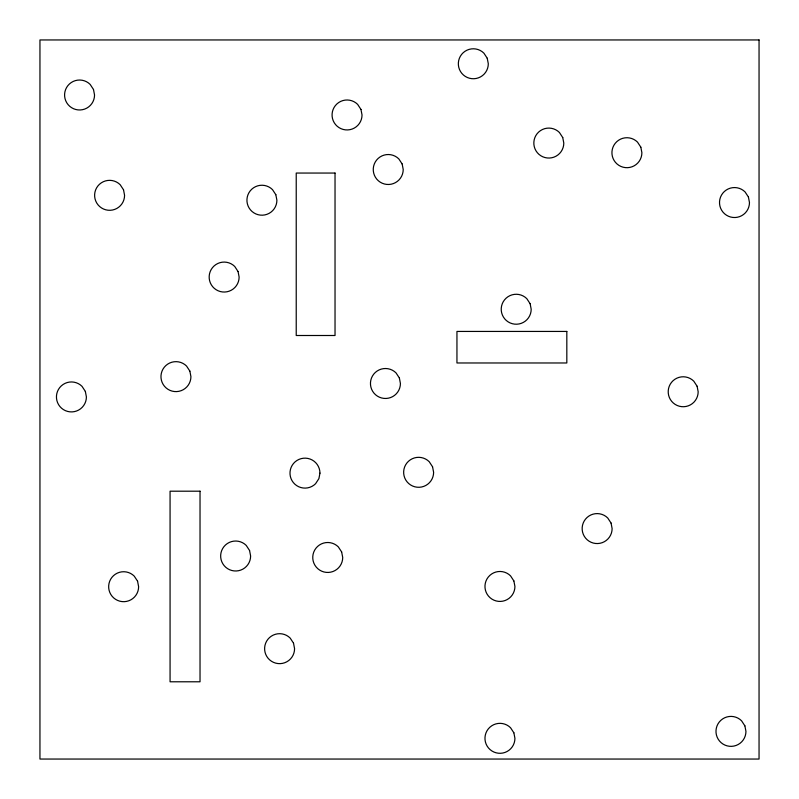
<?xml version="1.0" encoding="UTF-8"?>
<svg xmlns="http://www.w3.org/2000/svg" width="799" height="799" viewBox="0 0 799 799"><rect width="100%" height="100%" fill="white"/><g stroke="black" fill="none" stroke-linecap="round" stroke-linejoin="round"><path stroke-width="1.2" d="M319.95 473.128L318.901 478.641L315.565 483.725A14.981 14.981 0 0 1 291.995 480.618A14.981 14.981 0 0 1 301.093 458.656A14.981 14.981 0 0 1 319.95 473.128M759.05 39.95L39.95 39.95L39.95 759.05L759.05 759.05L759.05 39.95M335.031 173.053L296.229 173.053L296.229 335.5L335.031 335.5L335.031 173.053M566.821 331.435L456.948 331.435L456.948 362.976L566.821 362.976L566.821 331.435M200.03 491.195L170.067 491.195L170.067 681.787L200.03 681.787L200.03 491.195M748.423 197.033L745.087 191.95A14.981 14.981 0 0 0 721.517 195.056A14.981 14.981 0 0 0 730.616 217.018A14.981 14.981 0 0 0 749.472 202.547L748.423 197.033M640.838 147.196L637.502 142.112A14.981 14.981 0 0 0 613.932 145.218A14.981 14.981 0 0 0 623.03 167.181A14.981 14.981 0 0 0 641.887 152.709L640.838 147.196M562.746 137.558L559.41 132.474A14.981 14.981 0 0 0 535.839 135.58A14.981 14.981 0 0 0 544.938 157.543A14.981 14.981 0 0 0 563.794 143.071L562.746 137.558M487.24 58.247L483.904 53.163A14.981 14.981 0 0 0 460.344 56.27A14.981 14.981 0 0 0 469.432 78.232A14.981 14.981 0 0 0 488.299 63.76L487.24 58.247M697.108 386.237L693.772 381.163A14.981 14.981 0 0 0 670.211 384.259A14.981 14.981 0 0 0 679.3 406.222A14.981 14.981 0 0 0 698.166 391.75L697.108 386.237M530.136 303.73L526.801 298.656A14.981 14.981 0 0 0 503.23 301.752A14.981 14.981 0 0 0 512.329 323.715A14.981 14.981 0 0 0 531.185 309.243L530.136 303.73M402.167 163.995L398.831 158.911A14.981 14.981 0 0 0 375.26 162.017A14.981 14.981 0 0 0 384.359 183.98A14.981 14.981 0 0 0 403.215 169.508L402.167 163.995M360.968 109.453L357.632 104.369A14.981 14.981 0 0 0 334.072 107.475A14.981 14.981 0 0 0 343.171 129.438A14.981 14.981 0 0 0 362.027 114.966L360.968 109.453M744.888 725.862L741.552 720.778A14.981 14.981 0 0 0 717.991 723.884A14.981 14.981 0 0 0 727.08 745.847A14.981 14.981 0 0 0 745.946 731.375L744.888 725.862M611.065 523.065L607.729 517.982A14.981 14.981 0 0 0 584.159 521.088A14.981 14.981 0 0 0 593.258 543.05A14.981 14.981 0 0 0 612.114 528.578L611.065 523.065M399.37 377.977L396.034 372.903A14.981 14.981 0 0 0 372.464 375.999A14.981 14.981 0 0 0 381.562 397.962A14.981 14.981 0 0 0 400.419 383.49L399.37 377.977M275.835 194.706L272.499 189.623A14.981 14.981 0 0 0 248.938 192.729A14.981 14.981 0 0 0 258.037 214.691A14.981 14.981 0 0 0 276.893 200.219L275.835 194.706M513.877 580.943L510.541 575.859A14.981 14.981 0 0 0 486.971 578.965A14.981 14.981 0 0 0 496.069 600.928A14.981 14.981 0 0 0 514.926 586.456L513.877 580.943M432.559 466.796L429.223 461.712A14.981 14.981 0 0 0 405.652 464.818A14.981 14.981 0 0 0 414.751 486.781A14.981 14.981 0 0 0 433.617 472.309L432.559 466.796M238.072 271.55L234.736 266.466A14.981 14.981 0 0 0 211.166 269.573A14.981 14.981 0 0 0 220.264 291.535A14.981 14.981 0 0 0 239.121 277.063L238.072 271.55M93.493 89.488L90.157 84.414A14.981 14.981 0 0 0 66.587 87.51A14.981 14.981 0 0 0 75.685 109.473A14.981 14.981 0 0 0 94.542 95.001L93.493 89.488M513.877 732.813L510.541 727.729A14.981 14.981 0 0 0 486.971 730.835A14.981 14.981 0 0 0 496.069 752.798A14.981 14.981 0 0 0 514.926 738.326L513.877 732.813M123.525 189.812L120.19 184.729A14.981 14.981 0 0 0 96.619 187.835A14.981 14.981 0 0 0 105.718 209.797A14.981 14.981 0 0 0 124.574 195.326L123.525 189.812M341.652 551.959L338.317 546.886A14.981 14.981 0 0 0 314.756 549.982A14.981 14.981 0 0 0 323.855 571.944A14.981 14.981 0 0 0 342.711 557.472L341.652 551.959M189.872 371.116L186.537 366.042A14.981 14.981 0 0 0 162.966 369.148A14.981 14.981 0 0 0 172.065 391.101A14.981 14.981 0 0 0 190.921 376.639L189.872 371.116M249.568 550.501L246.232 545.417A14.981 14.981 0 0 0 222.661 548.523A14.981 14.981 0 0 0 231.76 570.486A14.981 14.981 0 0 0 250.616 556.014L249.568 550.501M293.513 643.155L290.177 638.071A14.981 14.981 0 0 0 266.616 641.178A14.981 14.981 0 0 0 275.715 663.14A14.981 14.981 0 0 0 294.571 648.668L293.513 643.155M85.353 391.42L82.017 386.336A14.981 14.981 0 0 0 58.447 389.443A14.981 14.981 0 0 0 67.545 411.405A14.981 14.981 0 0 0 86.402 396.933L85.353 391.42M137.568 581.193L134.232 576.119A14.981 14.981 0 0 0 110.662 579.215A14.981 14.981 0 0 0 119.76 601.178A14.981 14.981 0 0 0 138.617 586.706L137.568 581.193"/></g></svg>
